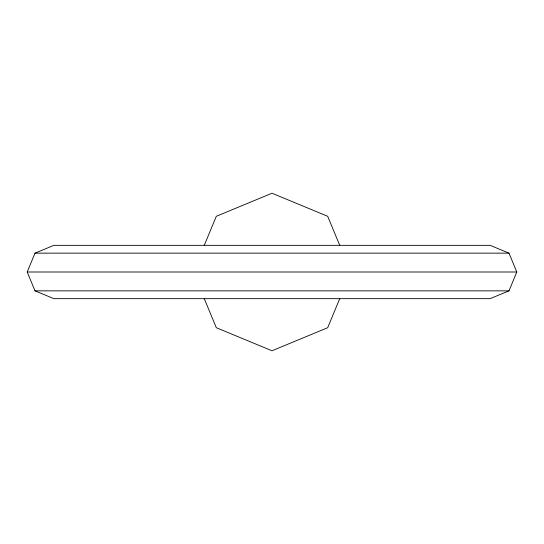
<?xml version="1.0" encoding="UTF-8"?>
<svg xmlns="http://www.w3.org/2000/svg" width="544" height="544" viewBox="0 0 544 544"><rect width="100%" height="100%" fill="white"/><g stroke="black" fill="none" stroke-linecap="round" stroke-linejoin="round"><path stroke-width="0.82" d="M27.2 272L35.006 253.15L53.863 245.337L490.137 245.337L508.994 253.15L516.8 272L508.994 290.85L490.137 298.663L53.863 298.663L35.006 290.85L27.2 272L516.8 272M204.279 245.324L216.301 216.301L272 193.229L327.699 216.301L339.721 245.324M339.721 298.676L327.699 327.699L272 350.771L216.301 327.699L204.279 298.676M35.006 253.15L508.994 253.15M35.006 290.85L508.994 290.85"/></g></svg>
